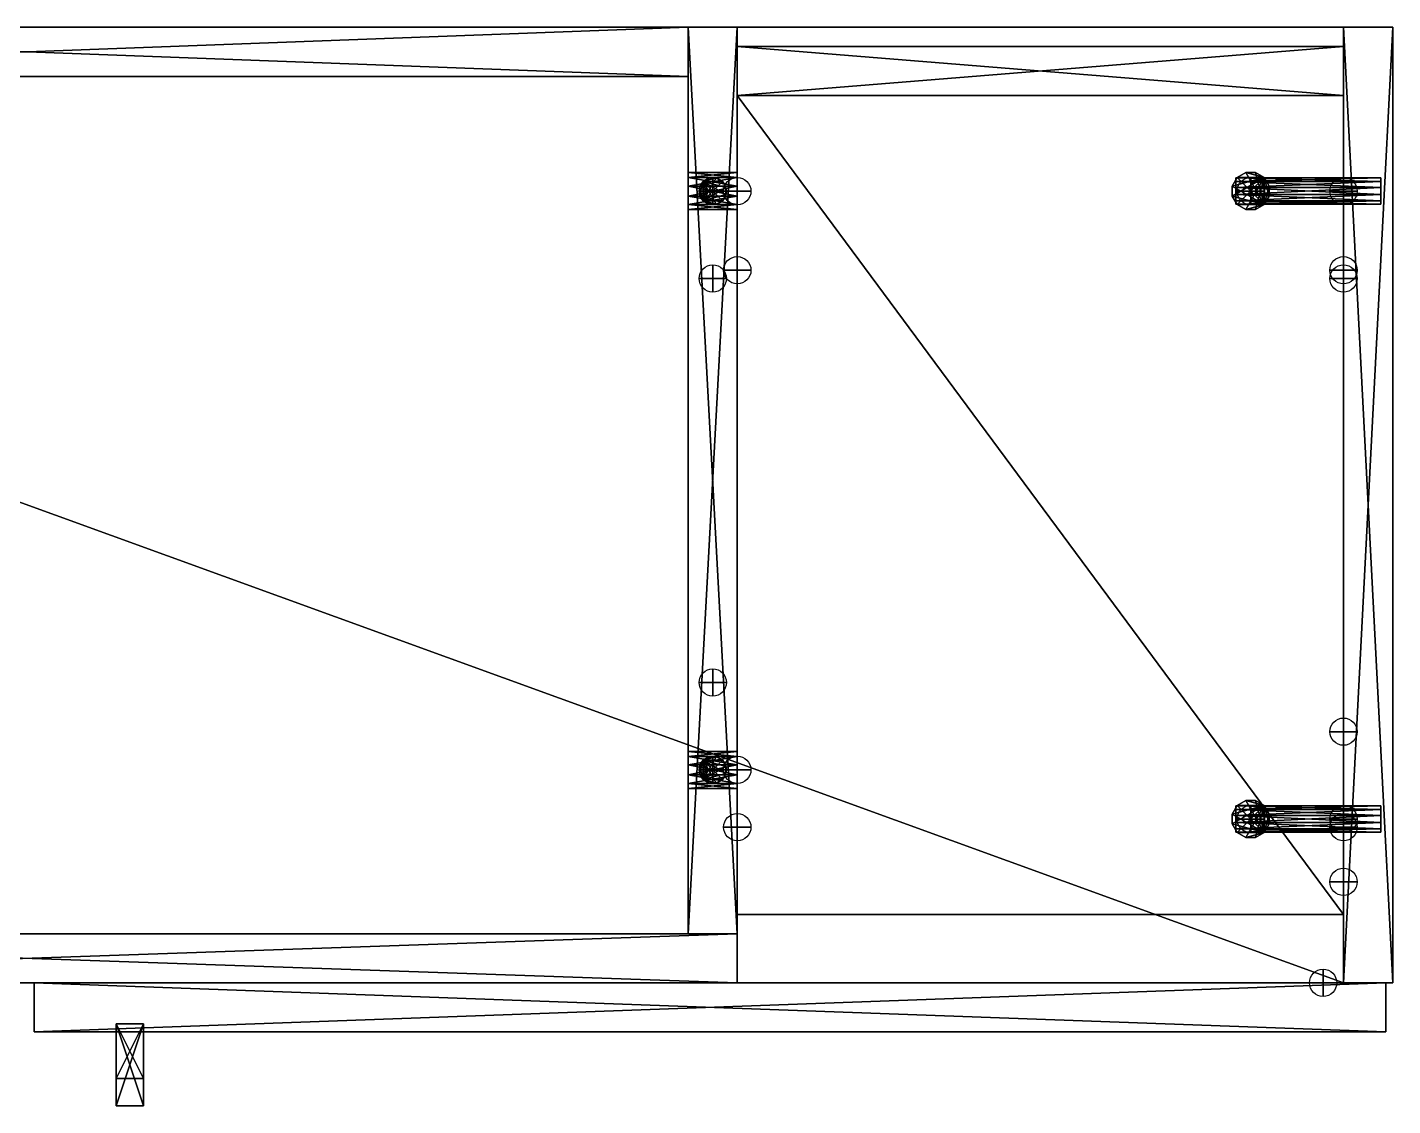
# Model space of a CAD drawing. Header units: centimetres. Extents: x 246.8 to 346.8, y 296.8 to 336.3.
# Drawn here: x 296.8 to 346.8, y 296.8 to 336.3 of the extents above; entities that cross this region are included whole.
import ezdxf

# ---------------------------------------------------------------- set-up
doc = ezdxf.new("R2010")
doc.units = ezdxf.units.CM
doc.header["$MEASUREMENT"] = 0
for name, color, linetype in [('CAB_DOORS', 31, 'Continuous'), ('CONNCIRCLE', 7, 'Continuous'), ('CONNECTORS', 7, 'Continuous'), ('HANDLES_AND_KNOBS', 254, 'Continuous'), ('MINIFKS', 6, 'Continuous'), ('PANELS_SIDE', 40, 'Continuous'), ('PANELS_WALL', 6, 'Continuous'), ('SHELVES', 32, 'Continuous')]:
    doc.layers.add(name, color=color, linetype=linetype)

# ---------------------------------------------------------------- blocks, each defined once
blk = doc.blocks.new('KA--RDUZ_____0495X0715$2461141.3780640047')
at = {"layer": 'CAB_DOORS'}
mesh = blk.add_polyface(dxfattribs=at)
corners = [(-24.75, -1.8), (-24.75, -1.8, 71.5), (-24.75, 0), (-24.75, 0, 71.5), (24.75, -1.8, 71.5), (24.75, 0, 71.5), (24.75, -1.8), (24.75, 0)]
mesh.append_faces([[corners[k] for k in face] for face in [(2, 1, 3), (3, 4, 5), (5, 6, 7), (7, 0, 2), (1, 6, 4), (5, 2, 3)]], dxfattribs={"vtx0": -1})
mesh.append_faces([[corners[k] for k in face] for face in [(0, 1, 2), (1, 4, 3), (4, 6, 5), (6, 0, 7), (0, 6, 1), (7, 2, 5)]], dxfattribs={"vtx1": -1})
blk = doc.blocks.new('HANDLES_AND_KNOBS_KULP53')
at = {"layer": 'HANDLES_AND_KNOBS'}
mesh = blk.add_polyface(dxfattribs=at)
corners = [(0.5, 7), (0.5, 7, 2), (-0.5, 7), (-0.5, 7, 2), (0.5, -7, 2), (-0.5, -7, 2), (0.5, -7), (-0.5, -7), (0.5, -9), (-0.5, -9), (0.5, -9, 3), (-0.5, -9, 3), (0.5, 9, 3), (-0.5, 9, 3), (0.5, 9), (-0.5, 9)]
mesh.append_faces([[corners[k] for k in face] for face in [(2, 1, 3), (3, 4, 5), (5, 6, 7), (7, 8, 9), (9, 10, 11), (11, 12, 13), (13, 14, 15), (15, 0, 2), (4, 8, 6), (9, 5, 7)]], dxfattribs={"vtx0": -1})
mesh.append_faces([[corners[k] for k in face] for face in [(10, 1, 12), (15, 3, 13), (13, 3, 11)]], dxfattribs={"vtx0": -1, "vtx1": -1})
mesh.append_faces([[corners[k] for k in face] for face in [(1, 14, 12), (10, 4, 1), (11, 3, 5)]], dxfattribs={"vtx0": -1, "vtx2": -1})
mesh.append_faces([[corners[k] for k in face] for face in [(0, 1, 2), (1, 4, 3), (4, 6, 5), (6, 8, 7), (8, 10, 9), (10, 12, 11), (12, 14, 13), (14, 0, 15), (0, 14, 1), (2, 3, 15)]], dxfattribs={"vtx1": -1})
mesh.append_faces([[corners[k] for k in face] for face in [(10, 8, 4), (9, 11, 5)]], dxfattribs={"vtx1": -1, "vtx2": -1})
blk = doc.blocks.new('KAGDRDUZ_____0495X0715$2461141.3780607753')
at = {"layer": 'CAB_DOORS', "color": 0}
blk.add_blockref('KA--RDUZ_____0495X0715$2461141.3780640047', (0, 0), dxfattribs=at)
at = {"layer": 'HANDLES_AND_KNOBS', "extrusion": (0, -1, 6.12303e-17)}
blk.add_blockref('HANDLES_AND_KNOBS_KULP53', (21.25, 12, 1.5), dxfattribs=at)
blk = doc.blocks.new('hinge_cup')
for centre in [(-0.496, 1.765), (-0.496, -2.049)]:
    blk.add_circle(centre, 0.15)
blk = doc.blocks.new('CONN_dwg-connectors-hinge_cup.dwg_3.141593_0.0000001.0000000.0000001.0000000.0000000.0000000.0000001.0000000.000000')
at = {"layer": 'CONNCIRCLE'}
blk.add_circle((0, 0), 0.5, dxfattribs=at)
at = {"layer": 'CONNCIRCLE', "extrusion": (0, 1, 0)}
blk.add_circle((0, 0), 0.5, dxfattribs=at)
at = {"layer": 'CONNCIRCLE', "extrusion": (1, 0, 0)}
blk.add_circle((0, 0), 0.5, dxfattribs=at)
at = {"layer": 'CAB_DOORS', "extrusion": (0, 1, 0), "rotation": 180.0000000000119}
blk.add_blockref('hinge_cup', (0, 0), dxfattribs=at)
mesh = blk.add_polyface()
corners = [(0, 0, 0.0001), (0, 0), (0, 0.0001, 0.0001), (0, 0.0001), (0.0001, 0, 0.0001), (0.0001, 0), (0.0001, 0.0001, 0.0001), (0.0001, 0.0001)]
mesh.append_faces([[corners[k] for k in face] for face in [(0, 0, 0, 0), (0, 0, 0, 0), (0, 0, 0, 0), (0, 0, 0, 0), (0, 0, 0, 0), (0, 0, 0, 0), (0, 0, 0, 0), (0, 0, 0, 0), (0, 0, 0, 0), (0, 0, 0, 0), (0, 0, 0, 0), (0, 0, 0, 0)]], dxfattribs={"vtx3": -1})
blk = doc.blocks.new('CONN_dwg-connectors-hinge_base.dwg_3.141593_-1.0000000.0000000.0000001.0000000.0000000.0000000.0000001.0000000.000000')
at = {"layer": 'CONNCIRCLE'}
blk.add_circle((0, 0), 0.5, dxfattribs=at)
at = {"layer": 'CONNCIRCLE', "extrusion": (0, 1, 0)}
blk.add_circle((0, 0), 0.5, dxfattribs=at)
at = {"layer": 'CONNCIRCLE', "extrusion": (1, 0, 0)}
blk.add_circle((0, 0), 0.5, dxfattribs=at)
mesh = blk.add_polyface()
corners = [(0, 0, 0.0001), (0, 0), (0, 0.0001, 0.0001), (0, 0.0001), (0.0001, 0, 0.0001), (0.0001, 0), (0.0001, 0.0001, 0.0001), (0.0001, 0.0001)]
mesh.append_faces([[corners[k] for k in face] for face in [(0, 0, 0, 0), (0, 0, 0, 0), (0, 0, 0, 0), (0, 0, 0, 0), (0, 0, 0, 0), (0, 0, 0, 0), (0, 0, 0, 0), (0, 0, 0, 0), (0, 0, 0, 0), (0, 0, 0, 0), (0, 0, 0, 0), (0, 0, 0, 0)]], dxfattribs={"vtx3": -1})
blk = doc.blocks.new('WFAN100(SB)720H_TOP_PANEL$2461141.3780396874')
at = {"layer": 'SHELVES'}
mesh = blk.add_polyface(dxfattribs=at)
corners = [(0, -35), (0, -35, 1.8), (0, 0), (0, 0, 1.8), (96.4, 0), (96.4, 0, 1.8), (96.4, -35), (96.4, -35, 1.8)]
mesh.append_faces([[corners[k] for k in face] for face in [(2, 1, 3, 2), (4, 3, 5, 4), (6, 5, 7, 6), (0, 7, 1, 0), (2, 6, 0, 2)]], dxfattribs={"vtx0": -1})
mesh.append_faces([[corners[k] for k in face] for face in [(1, 7, 3, 1)]], dxfattribs={"vtx1": -1, "vtx3": -1})
mesh.append_faces([[corners[k] for k in face] for face in [(2, 0, 1, 2), (4, 2, 3, 4), (6, 4, 5, 6), (0, 6, 7, 0), (2, 4, 6, 2), (7, 5, 3, 7)]], dxfattribs={"vtx2": -1, "vtx3": -1})
blk = doc.blocks.new('WFAN100(SB)720H_BOTTOM_PANEL$2461141.3779772683')
at = {"layer": 'SHELVES'}
mesh = blk.add_polyface(dxfattribs=at)
corners = [(0, -35), (0, -35, 1.8), (0, 0), (0, 0, 1.8), (96.4, 0), (96.4, 0, 1.8), (96.4, -35), (96.4, -35, 1.8)]
mesh.append_faces([[corners[k] for k in face] for face in [(2, 1, 3, 2), (4, 3, 5, 4), (6, 5, 7, 6), (0, 7, 1, 0), (2, 6, 0, 2)]], dxfattribs={"vtx0": -1})
mesh.append_faces([[corners[k] for k in face] for face in [(1, 7, 3, 1)]], dxfattribs={"vtx1": -1, "vtx3": -1})
mesh.append_faces([[corners[k] for k in face] for face in [(2, 0, 1, 2), (4, 2, 3, 4), (6, 4, 5, 6), (0, 6, 7, 0), (2, 4, 6, 2), (7, 5, 3, 7)]], dxfattribs={"vtx2": -1, "vtx3": -1})
blk = doc.blocks.new('WFAN100(SB)720H_FALSEFRONT$2461141.3779566665')
at = {"layer": 'PANELS_WALL'}
mesh = blk.add_polyface(dxfattribs=at)
corners = [(0, 0), (0, -1.8), (0, 0, 68.4), (0, -1.8, 68.4), (52, 0, 68.4), (52, -1.8, 68.4), (52, 0), (52, -1.8)]
mesh.append_faces([[corners[k] for k in face] for face in [(2, 1, 3, 2), (4, 3, 5, 4), (6, 5, 7, 6), (0, 7, 1, 0), (2, 6, 0, 2)]], dxfattribs={"vtx0": -1})
mesh.append_faces([[corners[k] for k in face] for face in [(1, 7, 3, 1)]], dxfattribs={"vtx1": -1, "vtx3": -1})
mesh.append_faces([[corners[k] for k in face] for face in [(2, 0, 1, 2), (4, 2, 3, 4), (6, 4, 5, 6), (0, 6, 7, 0), (2, 4, 6, 2), (7, 5, 3, 7)]], dxfattribs={"vtx2": -1, "vtx3": -1})
blk = doc.blocks.new('WFAN100(SB)720H_BACKPANEL$2461141.3778800233')
at = {"layer": 'PANELS_WALL'}
mesh = blk.add_polyface(dxfattribs=at)
corners = [(0, 0), (0, -1.8), (0, 0, 68.4), (0, -1.8, 68.4), (22.2, 0, 68.4), (22.2, -1.8, 68.4), (22.2, 0), (22.2, -1.8)]
mesh.append_faces([[corners[k] for k in face] for face in [(2, 1, 3, 2), (4, 3, 5, 4), (6, 5, 7, 6), (0, 7, 1, 0), (2, 6, 0, 2)]], dxfattribs={"vtx0": -1})
mesh.append_faces([[corners[k] for k in face] for face in [(1, 7, 3, 1)]], dxfattribs={"vtx1": -1, "vtx3": -1})
mesh.append_faces([[corners[k] for k in face] for face in [(2, 0, 1, 2), (4, 2, 3, 4), (6, 4, 5, 6), (0, 6, 7, 0), (2, 4, 6, 2), (7, 5, 3, 7)]], dxfattribs={"vtx2": -1, "vtx3": -1})
blk = doc.blocks.new('WFAN100(SB)720H_DIVIDER$2461141.3778767823')
at = {"layer": 'PANELS_SIDE'}
mesh = blk.add_polyface(dxfattribs=at)
corners = [(0, 0), (1.8, 0), (0, 0, 68.4), (1.8, 0, 68.4), (0, -33.2, 68.4), (1.8, -33.2, 68.4), (0, -33.2), (1.8, -33.2)]
mesh.append_faces([[corners[k] for k in face] for face in [(3, 7, 1, 3)]], dxfattribs={"vtx0": -1})
mesh.append_faces([[corners[k] for k in face] for face in [(3, 1, 2, 3), (5, 3, 4, 5), (7, 5, 6, 7), (1, 7, 0, 1), (0, 6, 2, 0)]], dxfattribs={"vtx1": -1, "vtx3": -1})
mesh.append_faces([[corners[k] for k in face] for face in [(1, 0, 2, 1), (3, 2, 4, 3), (5, 4, 6, 5), (7, 6, 0, 7), (6, 4, 2, 6), (3, 5, 7, 3)]], dxfattribs={"vtx2": -1, "vtx3": -1})
blk = doc.blocks.new('Mnfks_ML')
at = {"layer": 'MINIFKS'}
mesh = blk.add_polyface(dxfattribs=at)
corners = [(0.129, -0.483, 1.36), (0.129, -0.483, -3.94), (0.354, -0.354, 1.36), (0.354, -0.354, -3.94), (0.483, -0.129, 1.36), (0.483, -0.129, -3.94), (0.483, 0.129, 1.36), (0.483, 0.129, -3.94), (0.354, 0.354, 1.36), (0.354, 0.354, -3.94), (0.129, 0.483, 1.36), (0.129, 0.483, -3.94), (-0.129, 0.483, 1.36), (-0.129, 0.483, -3.94), (-0.354, 0.354, 1.36), (-0.354, 0.354, -3.94), (-0.483, 0.129, 1.36), (-0.483, 0.129, -3.94), (-0.483, -0.129, 1.36), (-0.483, -0.129, -3.94), (-0.354, -0.354, 1.36), (-0.354, -0.354, -3.94), (-0.129, -0.483, 1.36), (-0.129, -0.483, -3.94)]
mesh.append_faces([[corners[k] for k in face] for face in [(2, 1, 3, 2), (4, 3, 5, 4), (6, 5, 7, 6), (8, 7, 9, 8), (10, 9, 11, 10), (12, 11, 13, 12), (14, 13, 15, 14), (16, 15, 17, 16), (18, 17, 19, 18), (20, 19, 21, 20), (22, 21, 23, 22), (0, 23, 1, 0), (14, 10, 12, 14)]], dxfattribs={"vtx0": -1})
mesh.append_faces([[corners[k] for k in face] for face in [(14, 0, 2, 14), (14, 2, 4, 14), (14, 4, 6, 14), (14, 6, 8, 14), (14, 8, 10, 14), (14, 18, 20, 14), (14, 20, 22, 14), (14, 22, 0, 14)]], dxfattribs={"vtx0": -1, "vtx2": -1})
mesh.append_faces([[corners[k] for k in face] for face in [(3, 1, 15, 3), (5, 3, 15, 5), (7, 5, 15, 7), (9, 7, 15, 9), (11, 9, 15, 11), (21, 19, 15, 21), (23, 21, 15, 23), (1, 23, 15, 1)]], dxfattribs={"vtx1": -1, "vtx2": -1, "vtx3": -1})
mesh.append_faces([[corners[k] for k in face] for face in [(13, 11, 15, 13)]], dxfattribs={"vtx1": -1, "vtx3": -1})
mesh.append_faces([[corners[k] for k in face] for face in [(2, 0, 1, 2), (4, 2, 3, 4), (6, 4, 5, 6), (8, 6, 7, 8), (10, 8, 9, 10), (12, 10, 11, 12), (14, 12, 13, 14), (16, 14, 15, 16), (18, 16, 17, 18), (20, 18, 19, 20), (22, 20, 21, 22), (0, 22, 23, 0), (14, 16, 18, 14), (19, 17, 15, 19)]], dxfattribs={"vtx2": -1, "vtx3": -1})
blk = doc.blocks.new('CONN_dwg-nwconnector-Mnfks_ML.dwg_0.000000_0.0000000.0000001.0000001.0000000.0000000.0000000.0000001.0000000.000000')
at = {"layer": 'CONNCIRCLE'}
blk.add_circle((0, 0), 0.5, dxfattribs=at)
at = {"layer": 'CONNCIRCLE', "extrusion": (0, 1, 0)}
blk.add_circle((0, 0), 0.5, dxfattribs=at)
at = {"layer": 'CONNCIRCLE', "extrusion": (1, 0, 0)}
blk.add_circle((0, 0), 0.5, dxfattribs=at)
at = {"layer": 'PANELS_SIDE'}
blk.add_blockref('Mnfks_ML', (0, 0), dxfattribs=at)
mesh = blk.add_polyface()
corners = [(0, 0, 0.0001), (0, 0), (0, 0.0001, 0.0001), (0, 0.0001), (0.0001, 0, 0.0001), (0.0001, 0), (0.0001, 0.0001, 0.0001), (0.0001, 0.0001)]
mesh.append_faces([[corners[k] for k in face] for face in [(0, 0, 0, 0), (0, 0, 0, 0), (0, 0, 0, 0), (0, 0, 0, 0), (0, 0, 0, 0), (0, 0, 0, 0), (0, 0, 0, 0), (0, 0, 0, 0), (0, 0, 0, 0), (0, 0, 0, 0), (0, 0, 0, 0), (0, 0, 0, 0)]], dxfattribs={"vtx3": -1})
blk = doc.blocks.new('Mnfks_VIDA')
at = {"layer": 'MINIFKS'}
mesh = blk.add_polyface(dxfattribs=at)
corners = [(0.181, -0.676), (0.181, -0.676, -1.8), (0.495, -0.495), (0.495, -0.495, -1.8), (0.676, -0.181), (0.676, -0.181, -1.8), (0.676, 0.181), (0.676, 0.181, -1.8), (0.495, 0.495), (0.495, 0.495, -1.8), (0.181, 0.676), (0.181, 0.676, -1.8), (-0.181, 0.676), (-0.181, 0.676, -1.8), (-0.495, 0.495), (-0.495, 0.495, -1.8), (-0.676, 0.181), (-0.676, 0.181, -1.8), (-0.676, -0.181), (-0.676, -0.181, -1.8), (-0.495, -0.495), (-0.495, -0.495, -1.8), (-0.181, -0.676), (-0.181, -0.676, -1.8)]
mesh.append_faces([[corners[k] for k in face] for face in [(2, 1, 3, 2), (4, 3, 5, 4), (6, 5, 7, 6), (8, 7, 9, 8), (10, 9, 11, 10), (12, 11, 13, 12), (14, 13, 15, 14), (16, 15, 17, 16), (18, 17, 19, 18), (20, 19, 21, 20), (22, 21, 23, 22), (0, 23, 1, 0), (8, 4, 6, 8)]], dxfattribs={"vtx0": -1})
mesh.append_faces([[corners[k] for k in face] for face in [(8, 0, 2, 8), (8, 2, 4, 8), (8, 12, 14, 8), (8, 14, 16, 8), (8, 16, 18, 8), (8, 18, 20, 8), (8, 20, 22, 8), (8, 22, 0, 8)]], dxfattribs={"vtx0": -1, "vtx2": -1})
mesh.append_faces([[corners[k] for k in face] for face in [(3, 1, 9, 3), (5, 3, 9, 5), (15, 13, 9, 15), (17, 15, 9, 17), (19, 17, 9, 19), (21, 19, 9, 21), (23, 21, 9, 23), (1, 23, 9, 1)]], dxfattribs={"vtx1": -1, "vtx2": -1, "vtx3": -1})
mesh.append_faces([[corners[k] for k in face] for face in [(7, 5, 9, 7)]], dxfattribs={"vtx1": -1, "vtx3": -1})
mesh.append_faces([[corners[k] for k in face] for face in [(2, 0, 1, 2), (4, 2, 3, 4), (6, 4, 5, 6), (8, 6, 7, 8), (10, 8, 9, 10), (12, 10, 11, 12), (14, 12, 13, 14), (16, 14, 15, 16), (18, 16, 17, 18), (20, 18, 19, 20), (22, 20, 21, 22), (0, 22, 23, 0), (8, 10, 12, 8), (13, 11, 9, 13)]], dxfattribs={"vtx2": -1, "vtx3": -1})
blk = doc.blocks.new('CONN_dwg-nwconnector-Mnfks_VIDA.dwg_0.000000_0.0000000.0000001.0000000.0000000.0000001.0000000.000000-1.0000000.000000')
at = {"layer": 'CONNCIRCLE'}
blk.add_circle((0, 0), 0.5, dxfattribs=at)
at = {"layer": 'CONNCIRCLE', "extrusion": (0, 1, 0)}
blk.add_circle((0, 0), 0.5, dxfattribs=at)
at = {"layer": 'CONNCIRCLE', "extrusion": (1, 0, 0)}
blk.add_circle((0, 0), 0.5, dxfattribs=at)
at = {"layer": 'PANELS_SIDE', "extrusion": (1, 0, 0), "rotation": 90}
blk.add_blockref('Mnfks_VIDA', (0, 0), dxfattribs=at)
mesh = blk.add_polyface()
corners = [(0, 0, 0.0001), (0, 0), (0, 0.0001, 0.0001), (0, 0.0001), (0.0001, 0, 0.0001), (0.0001, 0), (0.0001, 0.0001, 0.0001), (0.0001, 0.0001)]
mesh.append_faces([[corners[k] for k in face] for face in [(0, 0, 0, 0), (0, 0, 0, 0), (0, 0, 0, 0), (0, 0, 0, 0), (0, 0, 0, 0), (0, 0, 0, 0), (0, 0, 0, 0), (0, 0, 0, 0), (0, 0, 0, 0), (0, 0, 0, 0), (0, 0, 0, 0), (0, 0, 0, 0)]], dxfattribs={"vtx3": -1})
blk = doc.blocks.new('CONN_dwg-nwconnector-Kavela.dwg_0.000000_0.0000000.0000001.0000001.0000000.0000000.0000000.0000001.0000000.000000')
at = {"layer": 'CONNCIRCLE'}
blk.add_circle((0, 0), 0.5, dxfattribs=at)
at = {"layer": 'CONNCIRCLE', "extrusion": (0, 1, 0)}
blk.add_circle((0, 0), 0.5, dxfattribs=at)
at = {"layer": 'CONNCIRCLE', "extrusion": (1, 0, 0)}
blk.add_circle((0, 0), 0.5, dxfattribs=at)
mesh = blk.add_polyface()
corners = [(0, 0, 0.0001), (0, 0), (0, 0.0001, 0.0001), (0, 0.0001), (0.0001, 0, 0.0001), (0.0001, 0), (0.0001, 0.0001, 0.0001), (0.0001, 0.0001)]
mesh.append_faces([[corners[k] for k in face] for face in [(0, 0, 0, 0), (0, 0, 0, 0), (0, 0, 0, 0), (0, 0, 0, 0), (0, 0, 0, 0), (0, 0, 0, 0), (0, 0, 0, 0), (0, 0, 0, 0), (0, 0, 0, 0), (0, 0, 0, 0), (0, 0, 0, 0), (0, 0, 0, 0)]], dxfattribs={"vtx3": -1})
blk = doc.blocks.new('CONN_dwg-nwconnector-Mnfks_ML.dwg_0.000000_0.0000000.0000001.0000001.0000000.0000000.0000000.000000-1.000000-0.000000')
at = {"layer": 'CONNCIRCLE'}
blk.add_circle((0, 0), 0.5, dxfattribs=at)
at = {"layer": 'CONNCIRCLE', "extrusion": (0, 1, 0)}
blk.add_circle((0, 0), 0.5, dxfattribs=at)
at = {"layer": 'CONNCIRCLE', "extrusion": (1, 0, 0)}
blk.add_circle((0, 0), 0.5, dxfattribs=at)
at = {"layer": 'PANELS_SIDE', "extrusion": (0, 1.13057e-16, -1), "rotation": 180}
blk.add_blockref('Mnfks_ML', (0, 0), dxfattribs=at)
mesh = blk.add_polyface()
corners = [(0, 0, 0.0001), (0, 0), (0, 0.0001, 0.0001), (0, 0.0001), (0.0001, 0, 0.0001), (0.0001, 0), (0.0001, 0.0001, 0.0001), (0.0001, 0.0001)]
mesh.append_faces([[corners[k] for k in face] for face in [(0, 0, 0, 0), (0, 0, 0, 0), (0, 0, 0, 0), (0, 0, 0, 0), (0, 0, 0, 0), (0, 0, 0, 0), (0, 0, 0, 0), (0, 0, 0, 0), (0, 0, 0, 0), (0, 0, 0, 0), (0, 0, 0, 0), (0, 0, 0, 0)]], dxfattribs={"vtx3": -1})
blk = doc.blocks.new('CONN_dwg-nwconnector-Mnfks_VIDA.dwg_0.000000_0.0000000.0000001.0000000.0000000.000000-1.0000000.0000001.0000000.000000')
at = {"layer": 'CONNCIRCLE'}
blk.add_circle((0, 0), 0.5, dxfattribs=at)
at = {"layer": 'CONNCIRCLE', "extrusion": (0, 1, 0)}
blk.add_circle((0, 0), 0.5, dxfattribs=at)
at = {"layer": 'CONNCIRCLE', "extrusion": (1, 0, 0)}
blk.add_circle((0, 0), 0.5, dxfattribs=at)
at = {"layer": 'PANELS_SIDE', "extrusion": (1, 0, 0), "rotation": 270}
blk.add_blockref('Mnfks_VIDA', (0, 0), dxfattribs=at)
mesh = blk.add_polyface()
corners = [(0, 0, 0.0001), (0, 0), (0, 0.0001, 0.0001), (0, 0.0001), (0.0001, 0, 0.0001), (0.0001, 0), (0.0001, 0.0001, 0.0001), (0.0001, 0.0001)]
mesh.append_faces([[corners[k] for k in face] for face in [(0, 0, 0, 0), (0, 0, 0, 0), (0, 0, 0, 0), (0, 0, 0, 0), (0, 0, 0, 0), (0, 0, 0, 0), (0, 0, 0, 0), (0, 0, 0, 0), (0, 0, 0, 0), (0, 0, 0, 0), (0, 0, 0, 0), (0, 0, 0, 0)]], dxfattribs={"vtx3": -1})
blk = doc.blocks.new('CONN_dwg-nwconnector-Kavela.dwg_0.000000_0.0000000.0000001.0000001.0000000.0000000.0000000.000000-1.000000-0.000000')
at = {"layer": 'CONNCIRCLE'}
blk.add_circle((0, 0), 0.5, dxfattribs=at)
at = {"layer": 'CONNCIRCLE', "extrusion": (0, 1, 0)}
blk.add_circle((0, 0), 0.5, dxfattribs=at)
at = {"layer": 'CONNCIRCLE', "extrusion": (1, 0, 0)}
blk.add_circle((0, 0), 0.5, dxfattribs=at)
mesh = blk.add_polyface()
corners = [(0, 0, 0.0001), (0, 0), (0, 0.0001, 0.0001), (0, 0.0001), (0.0001, 0, 0.0001), (0.0001, 0), (0.0001, 0.0001, 0.0001), (0.0001, 0.0001)]
mesh.append_faces([[corners[k] for k in face] for face in [(0, 0, 0, 0), (0, 0, 0, 0), (0, 0, 0, 0), (0, 0, 0, 0), (0, 0, 0, 0), (0, 0, 0, 0), (0, 0, 0, 0), (0, 0, 0, 0), (0, 0, 0, 0), (0, 0, 0, 0), (0, 0, 0, 0), (0, 0, 0, 0)]], dxfattribs={"vtx3": -1})
blk = doc.blocks.new('WFAN100(SB)720H_ADJUSTABLE_SHELF$2461141.3778382754')
at = {"layer": 'SHELVES'}
mesh = blk.add_polyface(dxfattribs=at)
corners = [(0, -30), (0, -30, 1.8), (0, 0), (0, 0, 1.8), (22.2, 0), (22.2, 0, 1.8), (22.2, -30), (22.2, -30, 1.8)]
mesh.append_faces([[corners[k] for k in face] for face in [(2, 1, 3, 2), (4, 3, 5, 4), (6, 5, 7, 6), (0, 7, 1, 0), (2, 6, 0, 2)]], dxfattribs={"vtx0": -1})
mesh.append_faces([[corners[k] for k in face] for face in [(1, 7, 3, 1)]], dxfattribs={"vtx1": -1, "vtx3": -1})
mesh.append_faces([[corners[k] for k in face] for face in [(2, 0, 1, 2), (4, 2, 3, 4), (6, 4, 5, 6), (0, 6, 7, 0), (2, 4, 6, 2), (7, 5, 3, 7)]], dxfattribs={"vtx2": -1, "vtx3": -1})
blk = doc.blocks.new('CONN_dwg-nwconnector-HrafD.dwg_0.000000_0.0000000.0000001.0000000.0000000.000000-1.0000000.000000-1.0000000.000000')
at = {"layer": 'CONNCIRCLE'}
blk.add_circle((0, 0), 0.5, dxfattribs=at)
at = {"layer": 'CONNCIRCLE', "extrusion": (0, 1, 0)}
blk.add_circle((0, 0), 0.5, dxfattribs=at)
at = {"layer": 'CONNCIRCLE', "extrusion": (1, 0, 0)}
blk.add_circle((0, 0), 0.5, dxfattribs=at)
mesh = blk.add_polyface()
corners = [(0, 0, 0.0001), (0, 0), (0, 0.0001, 0.0001), (0, 0.0001), (0.0001, 0, 0.0001), (0.0001, 0), (0.0001, 0.0001, 0.0001), (0.0001, 0.0001)]
mesh.append_faces([[corners[k] for k in face] for face in [(0, 0, 0, 0), (0, 0, 0, 0), (0, 0, 0, 0), (0, 0, 0, 0), (0, 0, 0, 0), (0, 0, 0, 0), (0, 0, 0, 0), (0, 0, 0, 0), (0, 0, 0, 0), (0, 0, 0, 0), (0, 0, 0, 0), (0, 0, 0, 0)]], dxfattribs={"vtx3": -1})
blk = doc.blocks.new('WFAN100(SB)720H_ADJUSTABLE_SHELF$2461141.3778174422')
at = {"layer": 'SHELVES'}
mesh = blk.add_polyface(dxfattribs=at)
corners = [(0, -30), (0, -30, 1.8), (0, 0), (0, 0, 1.8), (22.2, 0), (22.2, 0, 1.8), (22.2, -30), (22.2, -30, 1.8)]
mesh.append_faces([[corners[k] for k in face] for face in [(2, 1, 3, 2), (4, 3, 5, 4), (6, 5, 7, 6), (0, 7, 1, 0), (2, 6, 0, 2)]], dxfattribs={"vtx0": -1})
mesh.append_faces([[corners[k] for k in face] for face in [(1, 7, 3, 1)]], dxfattribs={"vtx1": -1, "vtx3": -1})
mesh.append_faces([[corners[k] for k in face] for face in [(2, 0, 1, 2), (4, 2, 3, 4), (6, 4, 5, 6), (0, 6, 7, 0), (2, 4, 6, 2), (7, 5, 3, 7)]], dxfattribs={"vtx2": -1, "vtx3": -1})
blk = doc.blocks.new('WFAN100(SB)720H_RIGHT_PANEL$2461141.377796771')
at = {"layer": 'PANELS_SIDE'}
mesh = blk.add_polyface(dxfattribs=at)
corners = [(0, 0), (1.8, 0), (0, 0, 72), (1.8, 0, 72), (0, -35, 72), (1.8, -35, 72), (0, -35), (1.8, -35)]
mesh.append_faces([[corners[k] for k in face] for face in [(3, 7, 1, 3)]], dxfattribs={"vtx0": -1})
mesh.append_faces([[corners[k] for k in face] for face in [(3, 1, 2, 3), (5, 3, 4, 5), (7, 5, 6, 7), (1, 7, 0, 1), (0, 6, 2, 0)]], dxfattribs={"vtx1": -1, "vtx3": -1})
mesh.append_faces([[corners[k] for k in face] for face in [(1, 0, 2, 1), (3, 2, 4, 3), (5, 4, 6, 5), (7, 6, 0, 7), (6, 4, 2, 6), (3, 5, 7, 3)]], dxfattribs={"vtx2": -1, "vtx3": -1})
blk = doc.blocks.new('CONN_dwg-nwconnector-Mnfks_ML.dwg_0.000000_0.0000000.0000001.0000000.0000000.000000-1.0000000.0000001.0000000.000000')
at = {"layer": 'CONNCIRCLE'}
blk.add_circle((0, 0), 0.5, dxfattribs=at)
at = {"layer": 'CONNCIRCLE', "extrusion": (0, 1, 0)}
blk.add_circle((0, 0), 0.5, dxfattribs=at)
at = {"layer": 'CONNCIRCLE', "extrusion": (1, 0, 0)}
blk.add_circle((0, 0), 0.5, dxfattribs=at)
at = {"layer": 'PANELS_SIDE', "extrusion": (1, 0, 0), "rotation": 270}
blk.add_blockref('Mnfks_ML', (0, 0), dxfattribs=at)
mesh = blk.add_polyface()
corners = [(0, 0, 0.0001), (0, 0), (0, 0.0001, 0.0001), (0, 0.0001), (0.0001, 0, 0.0001), (0.0001, 0), (0.0001, 0.0001, 0.0001), (0.0001, 0.0001)]
mesh.append_faces([[corners[k] for k in face] for face in [(0, 0, 0, 0), (0, 0, 0, 0), (0, 0, 0, 0), (0, 0, 0, 0), (0, 0, 0, 0), (0, 0, 0, 0), (0, 0, 0, 0), (0, 0, 0, 0), (0, 0, 0, 0), (0, 0, 0, 0), (0, 0, 0, 0), (0, 0, 0, 0)]], dxfattribs={"vtx3": -1})
blk = doc.blocks.new('CONN_dwg-nwconnector-Mnfks_VIDA.dwg_0.000000_0.0000000.0000001.0000001.0000000.0000000.0000000.000000-1.0000000.000000')
at = {"layer": 'CONNCIRCLE'}
blk.add_circle((0, 0), 0.5, dxfattribs=at)
at = {"layer": 'CONNCIRCLE', "extrusion": (0, 1, 0)}
blk.add_circle((0, 0), 0.5, dxfattribs=at)
at = {"layer": 'CONNCIRCLE', "extrusion": (1, 0, 0)}
blk.add_circle((0, 0), 0.5, dxfattribs=at)
at = {"layer": 'PANELS_SIDE', "extrusion": (0, 0, -1), "rotation": 180}
blk.add_blockref('Mnfks_VIDA', (0, 0), dxfattribs=at)
mesh = blk.add_polyface()
corners = [(0, 0, 0.0001), (0, 0), (0, 0.0001, 0.0001), (0, 0.0001), (0.0001, 0, 0.0001), (0.0001, 0), (0.0001, 0.0001, 0.0001), (0.0001, 0.0001)]
mesh.append_faces([[corners[k] for k in face] for face in [(0, 0, 0, 0), (0, 0, 0, 0), (0, 0, 0, 0), (0, 0, 0, 0), (0, 0, 0, 0), (0, 0, 0, 0), (0, 0, 0, 0), (0, 0, 0, 0), (0, 0, 0, 0), (0, 0, 0, 0), (0, 0, 0, 0), (0, 0, 0, 0)]], dxfattribs={"vtx3": -1})
blk = doc.blocks.new('CONN_dwg-nwconnector-Kavela.dwg_0.000000_0.0000000.0000001.0000000.0000000.000000-1.0000000.0000001.0000000.000000')
at = {"layer": 'CONNCIRCLE'}
blk.add_circle((0, 0), 0.5, dxfattribs=at)
at = {"layer": 'CONNCIRCLE', "extrusion": (0, 1, 0)}
blk.add_circle((0, 0), 0.5, dxfattribs=at)
at = {"layer": 'CONNCIRCLE', "extrusion": (1, 0, 0)}
blk.add_circle((0, 0), 0.5, dxfattribs=at)
mesh = blk.add_polyface()
corners = [(0, 0, 0.0001), (0, 0), (0, 0.0001, 0.0001), (0, 0.0001), (0.0001, 0, 0.0001), (0.0001, 0), (0.0001, 0.0001, 0.0001), (0.0001, 0.0001)]
mesh.append_faces([[corners[k] for k in face] for face in [(0, 0, 0, 0), (0, 0, 0, 0), (0, 0, 0, 0), (0, 0, 0, 0), (0, 0, 0, 0), (0, 0, 0, 0), (0, 0, 0, 0), (0, 0, 0, 0), (0, 0, 0, 0), (0, 0, 0, 0), (0, 0, 0, 0), (0, 0, 0, 0)]], dxfattribs={"vtx3": -1})
blk = doc.blocks.new('CONN_dwg-nwconnector-Mnfks_ML.dwg_0.000000_0.0000000.0000001.0000000.0000000.0000001.0000000.000000-1.0000000.000000')
at = {"layer": 'CONNCIRCLE'}
blk.add_circle((0, 0), 0.5, dxfattribs=at)
at = {"layer": 'CONNCIRCLE', "extrusion": (0, 1, 0)}
blk.add_circle((0, 0), 0.5, dxfattribs=at)
at = {"layer": 'CONNCIRCLE', "extrusion": (1, 0, 0)}
blk.add_circle((0, 0), 0.5, dxfattribs=at)
at = {"layer": 'PANELS_SIDE', "extrusion": (1, 0, 0), "rotation": 90}
blk.add_blockref('Mnfks_ML', (0, 0), dxfattribs=at)
mesh = blk.add_polyface()
corners = [(0, 0, 0.0001), (0, 0), (0, 0.0001, 0.0001), (0, 0.0001), (0.0001, 0, 0.0001), (0.0001, 0), (0.0001, 0.0001, 0.0001), (0.0001, 0.0001)]
mesh.append_faces([[corners[k] for k in face] for face in [(0, 0, 0, 0), (0, 0, 0, 0), (0, 0, 0, 0), (0, 0, 0, 0), (0, 0, 0, 0), (0, 0, 0, 0), (0, 0, 0, 0), (0, 0, 0, 0), (0, 0, 0, 0), (0, 0, 0, 0), (0, 0, 0, 0), (0, 0, 0, 0)]], dxfattribs={"vtx3": -1})
blk = doc.blocks.new('CONN_dwg-nwconnector-Mnfks_VIDA.dwg_0.000000_0.0000000.0000001.0000001.0000000.0000000.0000000.0000001.0000000.000000')
at = {"layer": 'CONNCIRCLE'}
blk.add_circle((0, 0), 0.5, dxfattribs=at)
at = {"layer": 'CONNCIRCLE', "extrusion": (0, 1, 0)}
blk.add_circle((0, 0), 0.5, dxfattribs=at)
at = {"layer": 'CONNCIRCLE', "extrusion": (1, 0, 0)}
blk.add_circle((0, 0), 0.5, dxfattribs=at)
at = {"layer": 'PANELS_SIDE'}
blk.add_blockref('Mnfks_VIDA', (0, 0), dxfattribs=at)
mesh = blk.add_polyface()
corners = [(0, 0, 0.0001), (0, 0), (0, 0.0001, 0.0001), (0, 0.0001), (0.0001, 0, 0.0001), (0.0001, 0), (0.0001, 0.0001, 0.0001), (0.0001, 0.0001)]
mesh.append_faces([[corners[k] for k in face] for face in [(0, 0, 0, 0), (0, 0, 0, 0), (0, 0, 0, 0), (0, 0, 0, 0), (0, 0, 0, 0), (0, 0, 0, 0), (0, 0, 0, 0), (0, 0, 0, 0), (0, 0, 0, 0), (0, 0, 0, 0), (0, 0, 0, 0), (0, 0, 0, 0)]], dxfattribs={"vtx3": -1})
blk = doc.blocks.new('CONN_dwg-nwconnector-Kavela.dwg_0.000000_0.0000000.0000001.0000000.0000000.0000001.0000000.000000-1.0000000.000000')
at = {"layer": 'CONNCIRCLE'}
blk.add_circle((0, 0), 0.5, dxfattribs=at)
at = {"layer": 'CONNCIRCLE', "extrusion": (0, 1, 0)}
blk.add_circle((0, 0), 0.5, dxfattribs=at)
at = {"layer": 'CONNCIRCLE', "extrusion": (1, 0, 0)}
blk.add_circle((0, 0), 0.5, dxfattribs=at)
mesh = blk.add_polyface()
corners = [(0, 0, 0.0001), (0, 0), (0, 0.0001, 0.0001), (0, 0.0001), (0.0001, 0, 0.0001), (0.0001, 0), (0.0001, 0.0001, 0.0001), (0.0001, 0.0001)]
mesh.append_faces([[corners[k] for k in face] for face in [(0, 0, 0, 0), (0, 0, 0, 0), (0, 0, 0, 0), (0, 0, 0, 0), (0, 0, 0, 0), (0, 0, 0, 0), (0, 0, 0, 0), (0, 0, 0, 0), (0, 0, 0, 0), (0, 0, 0, 0), (0, 0, 0, 0), (0, 0, 0, 0)]], dxfattribs={"vtx3": -1})
blk = doc.blocks.new('CONN_dwg-nwconnector-HrafD.dwg_0.000000_0.0000000.0000001.0000000.0000000.0000001.0000000.000000-1.0000000.000000')
at = {"layer": 'CONNCIRCLE'}
blk.add_circle((0, 0), 0.5, dxfattribs=at)
at = {"layer": 'CONNCIRCLE', "extrusion": (0, 1, 0)}
blk.add_circle((0, 0), 0.5, dxfattribs=at)
at = {"layer": 'CONNCIRCLE', "extrusion": (1, 0, 0)}
blk.add_circle((0, 0), 0.5, dxfattribs=at)
mesh = blk.add_polyface()
corners = [(0, 0, 0.0001), (0, 0), (0, 0.0001, 0.0001), (0, 0.0001), (0.0001, 0, 0.0001), (0.0001, 0), (0.0001, 0.0001, 0.0001), (0.0001, 0.0001)]
mesh.append_faces([[corners[k] for k in face] for face in [(0, 0, 0, 0), (0, 0, 0, 0), (0, 0, 0, 0), (0, 0, 0, 0), (0, 0, 0, 0), (0, 0, 0, 0), (0, 0, 0, 0), (0, 0, 0, 0), (0, 0, 0, 0), (0, 0, 0, 0), (0, 0, 0, 0), (0, 0, 0, 0)]], dxfattribs={"vtx3": -1})
blk = doc.blocks.new('WFAN100(SB)720H_RAIL$2461141.3777234373')
at = {"layer": 'PANELS_WALL'}
mesh = blk.add_polyface(dxfattribs=at)
corners = [(0, 0), (0, -1.8), (0, 0, 12), (0, -1.8, 12), (48.4, 0, 12), (48.4, -1.8, 12), (48.4, 0), (48.4, -1.8)]
mesh.append_faces([[corners[k] for k in face] for face in [(2, 1, 3, 2), (4, 3, 5, 4), (6, 5, 7, 6), (0, 7, 1, 0), (2, 6, 0, 2)]], dxfattribs={"vtx0": -1})
mesh.append_faces([[corners[k] for k in face] for face in [(1, 7, 3, 1)]], dxfattribs={"vtx1": -1, "vtx3": -1})
mesh.append_faces([[corners[k] for k in face] for face in [(2, 0, 1, 2), (4, 2, 3, 4), (6, 4, 5, 6), (0, 6, 7, 0), (2, 4, 6, 2), (7, 5, 3, 7)]], dxfattribs={"vtx2": -1, "vtx3": -1})

msp = doc.modelspace()

# ---------------------------------------------------------------- block references
at = {"layer": 'CAB_DOORS', "xscale": -1}
msp.add_blockref('KAGDRDUZ_____0495X0715$2461141.3780607753', (321.836, 301.327, 0.25), dxfattribs=at)
at = {"layer": 'CONNECTORS'}
for name, p in [('CONN_dwg-nwconnector-Mnfks_VIDA.dwg_0.000000_0.0000000.0000001.0000000.0000000.0000001.0000000.000000-1.0000000.000000', (322.836, 330.327, 66.8)), ('CONN_dwg-nwconnector-Mnfks_VIDA.dwg_0.000000_0.0000000.0000001.0000000.0000000.000000-1.0000000.0000001.0000000.000000', (322.836, 330.327, 5.2)), ('CONN_dwg-nwconnector-Mnfks_VIDA.dwg_0.000000_0.0000000.0000001.0000001.0000000.0000000.0000000.000000-1.0000000.000000', (341.636, 330.327, 70.2)), ('CONN_dwg-nwconnector-Mnfks_VIDA.dwg_0.000000_0.0000000.0000001.0000001.0000000.0000000.0000000.0000001.0000000.000000', (341.636, 330.327, 1.8)), ('CONN_dwg-nwconnector-Mnfks_ML.dwg_0.000000_0.0000000.0000001.0000001.0000000.0000000.0000000.0000001.0000000.000000', (321.936, 330.327, 70.2)), ('CONN_dwg-nwconnector-Mnfks_ML.dwg_0.000000_0.0000000.0000001.0000001.0000000.0000000.0000000.000000-1.000000-0.000000', (321.936, 330.327, 1.8)), ('CONN_dwg-nwconnector-Mnfks_ML.dwg_0.000000_0.0000000.0000001.0000000.0000000.000000-1.0000000.0000001.0000000.000000', (345.036, 330.327, 71.1)), ('CONN_dwg-nwconnector-Mnfks_ML.dwg_0.000000_0.0000000.0000001.0000000.0000000.0000001.0000000.000000-1.0000000.000000', (345.036, 330.327, 0.9)), ('CONN_dwg-nwconnector-Kavela.dwg_0.000000_0.0000000.0000001.0000001.0000000.0000000.0000000.0000001.0000000.000000', (321.936, 327.127, 70.2)), ('CONN_dwg-nwconnector-Kavela.dwg_0.000000_0.0000000.0000001.0000001.0000000.0000000.0000000.000000-1.000000-0.000000', (321.936, 327.127, 1.8)), ('CONN_dwg-nwconnector-HrafD.dwg_0.000000_0.0000000.0000001.0000000.0000000.000000-1.0000000.000000-1.0000000.000000', (322.836, 327.427, 46.55)), ('CONN_dwg-nwconnector-HrafD.dwg_0.000000_0.0000000.0000001.0000000.0000000.000000-1.0000000.000000-1.0000000.000000', (322.836, 327.427, 43.35)), ('CONN_dwg-nwconnector-HrafD.dwg_0.000000_0.0000000.0000001.0000000.0000000.000000-1.0000000.000000-1.0000000.000000', (322.836, 327.427, 49.75)), ('CONN_dwg-nwconnector-HrafD.dwg_0.000000_0.0000000.0000001.0000000.0000000.000000-1.0000000.000000-1.0000000.000000', (322.836, 327.427, 23.15)), ('CONN_dwg-nwconnector-HrafD.dwg_0.000000_0.0000000.0000001.0000000.0000000.000000-1.0000000.000000-1.0000000.000000', (322.836, 327.427, 19.95)), ('CONN_dwg-nwconnector-HrafD.dwg_0.000000_0.0000000.0000001.0000000.0000000.000000-1.0000000.000000-1.0000000.000000', (322.836, 327.427, 26.35)), ('CONN_dwg-nwconnector-HrafD.dwg_0.000000_0.0000000.0000001.0000000.0000000.0000001.0000000.000000-1.0000000.000000', (345.036, 327.427, 46.55)), ('CONN_dwg-nwconnector-HrafD.dwg_0.000000_0.0000000.0000001.0000000.0000000.0000001.0000000.000000-1.0000000.000000', (345.036, 327.427, 43.35)), ('CONN_dwg-nwconnector-HrafD.dwg_0.000000_0.0000000.0000001.0000000.0000000.0000001.0000000.000000-1.0000000.000000', (345.036, 327.427, 49.75)), ('CONN_dwg-nwconnector-HrafD.dwg_0.000000_0.0000000.0000001.0000000.0000000.0000001.0000000.000000-1.0000000.000000', (345.036, 327.427, 23.15)), ('CONN_dwg-nwconnector-HrafD.dwg_0.000000_0.0000000.0000001.0000000.0000000.0000001.0000000.000000-1.0000000.000000', (345.036, 327.427, 19.95)), ('CONN_dwg-nwconnector-HrafD.dwg_0.000000_0.0000000.0000001.0000000.0000000.0000001.0000000.000000-1.0000000.000000', (345.036, 327.427, 26.35)), ('CONN_dwg-nwconnector-Kavela.dwg_0.000000_0.0000000.0000001.0000000.0000000.000000-1.0000000.0000001.0000000.000000', (345.036, 327.127, 71.1)), ('CONN_dwg-nwconnector-Kavela.dwg_0.000000_0.0000000.0000001.0000000.0000000.0000001.0000000.000000-1.0000000.000000', (345.036, 327.127, 0.9)), ('CONN_dwg-nwconnector-Kavela.dwg_0.000000_0.0000000.0000001.0000001.0000000.0000000.0000000.0000001.0000000.000000', (321.936, 312.327, 70.2)), ('CONN_dwg-nwconnector-Kavela.dwg_0.000000_0.0000000.0000001.0000001.0000000.0000000.0000000.000000-1.000000-0.000000', (321.936, 312.327, 1.8)), ('CONN_dwg-nwconnector-Kavela.dwg_0.000000_0.0000000.0000001.0000000.0000000.000000-1.0000000.0000001.0000000.000000', (345.036, 310.527, 71.1)), ('CONN_dwg-nwconnector-Kavela.dwg_0.000000_0.0000000.0000001.0000000.0000000.0000001.0000000.000000-1.0000000.000000', (345.036, 310.527, 0.9)), ('CONN_dwg-nwconnector-Mnfks_VIDA.dwg_0.000000_0.0000000.0000001.0000000.0000000.0000001.0000000.000000-1.0000000.000000', (322.836, 309.127, 66.8)), ('CONN_dwg-nwconnector-Mnfks_VIDA.dwg_0.000000_0.0000000.0000001.0000000.0000000.000000-1.0000000.0000001.0000000.000000', (322.836, 309.127, 5.2)), ('CONN_dwg-nwconnector-Mnfks_ML.dwg_0.000000_0.0000000.0000001.0000001.0000000.0000000.0000000.0000001.0000000.000000', (321.936, 309.127, 70.2)), ('CONN_dwg-nwconnector-Mnfks_ML.dwg_0.000000_0.0000000.0000001.0000001.0000000.0000000.0000000.000000-1.000000-0.000000', (321.936, 309.127, 1.8)), ('CONN_dwg-nwconnector-Mnfks_VIDA.dwg_0.000000_0.0000000.0000001.0000001.0000000.0000000.0000000.000000-1.0000000.000000', (341.636, 307.327, 70.2)), ('CONN_dwg-nwconnector-Mnfks_VIDA.dwg_0.000000_0.0000000.0000001.0000001.0000000.0000000.0000000.0000001.0000000.000000', (341.636, 307.327, 1.8)), ('CONN_dwg-nwconnector-HrafD.dwg_0.000000_0.0000000.0000001.0000000.0000000.000000-1.0000000.000000-1.0000000.000000', (322.836, 307.027, 46.55)), ('CONN_dwg-nwconnector-HrafD.dwg_0.000000_0.0000000.0000001.0000000.0000000.000000-1.0000000.000000-1.0000000.000000', (322.836, 307.027, 43.35)), ('CONN_dwg-nwconnector-HrafD.dwg_0.000000_0.0000000.0000001.0000000.0000000.000000-1.0000000.000000-1.0000000.000000', (322.836, 307.027, 49.75)), ('CONN_dwg-nwconnector-HrafD.dwg_0.000000_0.0000000.0000001.0000000.0000000.000000-1.0000000.000000-1.0000000.000000', (322.836, 307.027, 23.15)), ('CONN_dwg-nwconnector-HrafD.dwg_0.000000_0.0000000.0000001.0000000.0000000.000000-1.0000000.000000-1.0000000.000000', (322.836, 307.027, 19.95)), ('CONN_dwg-nwconnector-HrafD.dwg_0.000000_0.0000000.0000001.0000000.0000000.000000-1.0000000.000000-1.0000000.000000', (322.836, 307.027, 26.35)), ('CONN_dwg-nwconnector-Mnfks_ML.dwg_0.000000_0.0000000.0000001.0000000.0000000.000000-1.0000000.0000001.0000000.000000', (345.036, 307.327, 71.1)), ('CONN_dwg-nwconnector-Mnfks_ML.dwg_0.000000_0.0000000.0000001.0000000.0000000.0000001.0000000.000000-1.0000000.000000', (345.036, 307.327, 0.9)), ('CONN_dwg-nwconnector-HrafD.dwg_0.000000_0.0000000.0000001.0000000.0000000.0000001.0000000.000000-1.0000000.000000', (345.036, 307.027, 46.55)), ('CONN_dwg-nwconnector-HrafD.dwg_0.000000_0.0000000.0000001.0000000.0000000.0000001.0000000.000000-1.0000000.000000', (345.036, 307.027, 43.35)), ('CONN_dwg-nwconnector-HrafD.dwg_0.000000_0.0000000.0000001.0000000.0000000.0000001.0000000.000000-1.0000000.000000', (345.036, 307.027, 49.75)), ('CONN_dwg-nwconnector-HrafD.dwg_0.000000_0.0000000.0000001.0000000.0000000.0000001.0000000.000000-1.0000000.000000', (345.036, 307.027, 23.15)), ('CONN_dwg-nwconnector-HrafD.dwg_0.000000_0.0000000.0000001.0000000.0000000.0000001.0000000.000000-1.0000000.000000', (345.036, 307.027, 19.95)), ('CONN_dwg-nwconnector-HrafD.dwg_0.000000_0.0000000.0000001.0000000.0000000.0000001.0000000.000000-1.0000000.000000', (345.036, 307.027, 26.35)), ('CONN_dwg-connectors-hinge_base.dwg_3.141593_-1.0000000.0000000.0000001.0000000.0000000.0000000.0000001.0000000.000000', (345.036, 305.027, 61.75)), ('CONN_dwg-connectors-hinge_base.dwg_3.141593_-1.0000000.0000000.0000001.0000000.0000000.0000000.0000001.0000000.000000', (345.036, 305.027, 10.25)), ('CONN_dwg-connectors-hinge_cup.dwg_3.141593_0.0000001.0000000.0000001.0000000.0000000.0000000.0000001.0000000.000000', (344.286, 301.327, 61.75)), ('CONN_dwg-connectors-hinge_cup.dwg_3.141593_0.0000001.0000000.0000001.0000000.0000000.0000000.0000001.0000000.000000', (344.286, 301.327, 10.25))]:
    msp.add_blockref(name, p, dxfattribs=at)
at = {"layer": 'PANELS_SIDE'}
for name, p in [('WFAN100(SB)720H_DIVIDER$2461141.3778767823', (321.036, 336.327, 1.8)), ('WFAN100(SB)720H_RIGHT_PANEL$2461141.377796771', (345.036, 336.327))]:
    msp.add_blockref(name, p, dxfattribs=at)
at = {"layer": 'PANELS_WALL'}
for name, p in [('WFAN100(SB)720H_RAIL$2461141.3777234373', (272.636, 336.327, 58.2)), ('WFAN100(SB)720H_BACKPANEL$2461141.3778800233', (322.836, 335.627, 1.8)), ('WFAN100(SB)720H_FALSEFRONT$2461141.3779566665', (270.836, 303.127, 1.8))]:
    msp.add_blockref(name, p, dxfattribs=at)
at = {"layer": 'SHELVES'}
for name, p in [('WFAN100(SB)720H_TOP_PANEL$2461141.3780396874', (248.636, 336.327, 70.2)), ('WFAN100(SB)720H_BOTTOM_PANEL$2461141.3779772683', (248.636, 336.327)), ('WFAN100(SB)720H_ADJUSTABLE_SHELF$2461141.3778382754', (322.836, 333.827, 46.8)), ('WFAN100(SB)720H_ADJUSTABLE_SHELF$2461141.3778174422', (322.836, 333.827, 23.4))]:
    msp.add_blockref(name, p, dxfattribs=at)

doc.saveas('drawing.dxf')
